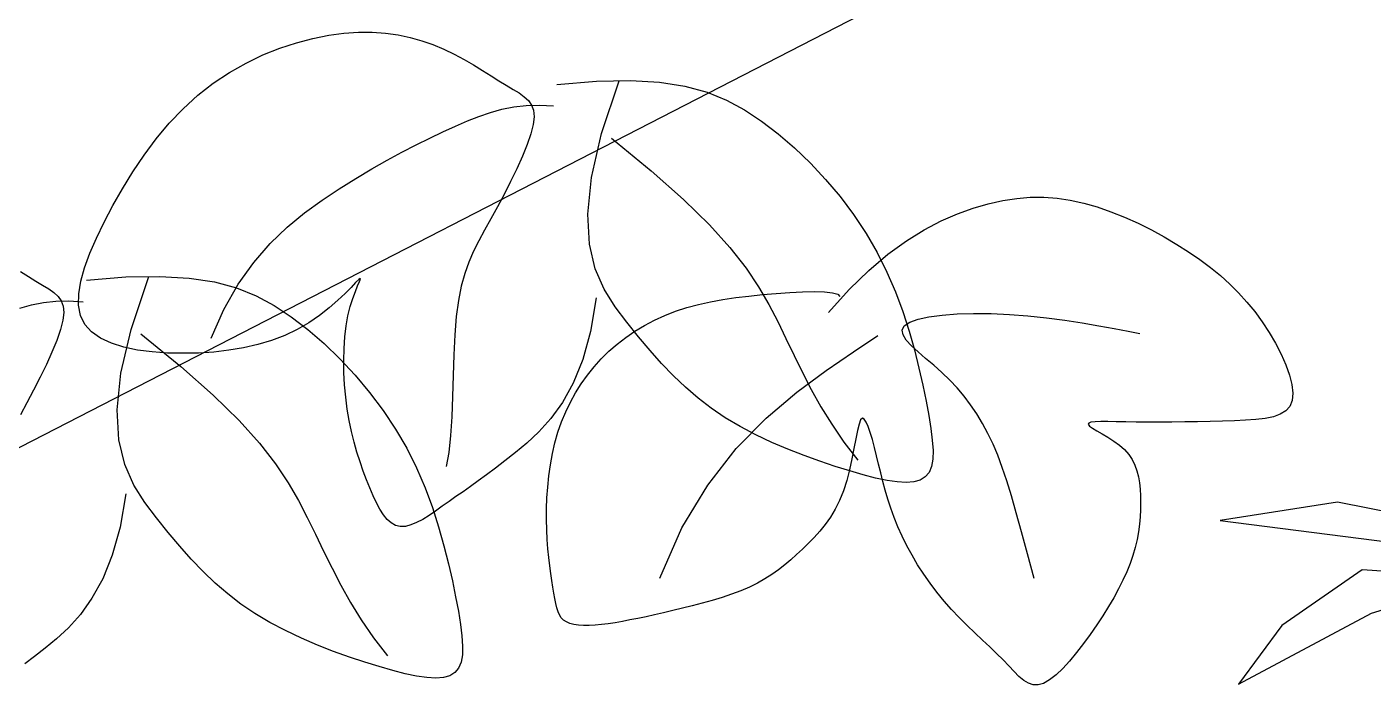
# Model space of a CAD drawing. Extents: x 941299 to 942979, y 2579300 to 2579597.
# Drawn here: x 942766.765 to 942768.784, y 2579508.423 to 2579509.425 of the extents above; entities that cross this region are included whole.
import ezdxf

# ---------------------------------------------------------------- set-up
doc = ezdxf.new("R2010")
doc.units = 0
doc.layers.get('0').update_dxf_attribs({"linetype": 'CONTINUOUS'})
doc.layers.add('LH', color=94, linetype='CONTINUOUS')
doc.layers.add('尺寸标注', color=2, linetype='CONTINUOUS')

# ---------------------------------------------------------------- blocks, each defined once
blk = doc.blocks.new('15')
at = {"layer": 'LH', "color": 38}
for p, q in [((-0.3492, 1.7482), (-0.3328, 1.7525)), ((-0.3328, 1.7525), (-0.3169, 1.7557)), ((-0.3169, 1.7557), (-0.3018, 1.7578)), ((-0.3018, 1.7578), (-0.2873, 1.7588)), ((-0.2873, 1.7588), (-0.2735, 1.7588)), ((-0.2735, 1.7588), (-0.2603, 1.7579)), ((-0.2603, 1.7579), (-0.2477, 1.7562)), ((-0.2477, 1.7562), (-0.2356, 1.7536)), ((-0.2356, 1.7536), (-0.224, 1.7503)), ((-0.224, 1.7503), (-0.2128, 1.7464)), ((-0.3829, 1.736), (-0.366, 1.7427)), ((-0.366, 1.7427), (-0.3492, 1.7482)), ((-0.2128, 1.7464), (-0.202, 1.7418)), ((-0.202, 1.7418), (-0.1916, 1.7368)), ((-0.1916, 1.7368), (-0.1817, 1.7315)), ((-0.4163, 1.7186), (-0.3997, 1.7279)), ((-0.3997, 1.7279), (-0.3829, 1.736)), ((-0.1817, 1.7315), (-0.1722, 1.726)), ((-0.1722, 1.726), (-0.1632, 1.7206)), ((-0.4325, 1.7079), (-0.4163, 1.7186)), ((-0.1632, 1.7206), (-0.1547, 1.7152)), ((-0.1547, 1.7152), (-0.1468, 1.7102)), ((-0.1468, 1.7102), (-0.1395, 1.7057)), ((-0.0889, 1.7066), (-0.0494, 1.7098)), ((-0.0494, 1.7098), (-0.0154, 1.7104)), ((-0.0442, 1.6574), (-0.0265, 1.7101)), ((-0.0154, 1.7104), (0.0139, 1.7087)), ((-0.448, 1.6958), (-0.4325, 1.7079)), ((-0.1395, 1.7057), (-0.1327, 1.7016)), ((-0.1327, 1.7016), (-0.1267, 1.698)), ((-0.1267, 1.698), (-0.1215, 1.6943)), ((0.0139, 1.7087), (0.0392, 1.7048)), ((0.0392, 1.7048), (0.0613, 1.6988)), ((0.0613, 1.6988), (0.0809, 1.6908)), ((-0.4627, 1.6823), (-0.448, 1.6958)), ((-0.1438, 1.6818), (-0.1319, 1.6842)), ((-0.1319, 1.6842), (-0.1195, 1.6856)), ((-0.1215, 1.6943), (-0.1173, 1.6904)), ((-0.1195, 1.6856), (-0.1064, 1.6859)), ((-0.1173, 1.6904), (-0.1142, 1.6859)), ((-0.1142, 1.6859), (-0.1122, 1.6807)), ((-0.1064, 1.6859), (-0.0923, 1.685)), ((0.0809, 1.6908), (0.0988, 1.6812)), ((-0.4765, 1.6677), (-0.4627, 1.6823)), ((-0.1903, 1.6648), (-0.1784, 1.67)), ((-0.1784, 1.67), (-0.1668, 1.6746)), ((-0.1668, 1.6746), (-0.1553, 1.6786)), ((-0.1553, 1.6786), (-0.1438, 1.6818)), ((-0.1116, 1.6743), (-0.1125, 1.6665)), ((-0.1122, 1.6807), (-0.1116, 1.6743)), ((0.0988, 1.6812), (0.1158, 1.6699)), ((0.1158, 1.6699), (0.1325, 1.6571)), ((-0.4895, 1.6521), (-0.4765, 1.6677)), ((-0.2159, 1.6529), (-0.2028, 1.6591)), ((-0.2028, 1.6591), (-0.1903, 1.6648)), ((-0.1149, 1.6571), (-0.1186, 1.6464)), ((-0.1125, 1.6665), (-0.1149, 1.6571)), ((-0.0543, 1.6134), (-0.0442, 1.6574)), ((0.1325, 1.6571), (0.1488, 1.6431)), ((-0.5017, 1.6358), (-0.4895, 1.6521)), ((-0.2438, 1.6389), (-0.2296, 1.6462)), ((-0.2296, 1.6462), (-0.2159, 1.6529)), ((-0.1186, 1.6464), (-0.1233, 1.6347)), ((-0.0344, 1.6528), (0.0054, 1.6203)), ((0.1488, 1.6431), (0.1647, 1.6278)), ((-0.5129, 1.619), (-0.5017, 1.6358)), ((-0.274, 1.6221), (-0.2586, 1.6308)), ((-0.2586, 1.6308), (-0.2438, 1.6389)), ((-0.1233, 1.6347), (-0.129, 1.6222)), ((-0.5233, 1.6021), (-0.5129, 1.619)), ((-0.29, 1.6125), (-0.274, 1.6221)), ((-0.129, 1.6222), (-0.1352, 1.6094)), ((0.0054, 1.6203), (0.0378, 1.5916)), ((0.1647, 1.6278), (0.1799, 1.6115)), ((-0.5329, 1.5853), (-0.5233, 1.6021)), ((-0.3237, 1.5908), (-0.3066, 1.6022)), ((-0.3066, 1.6022), (-0.29, 1.6125)), ((-0.1352, 1.6094), (-0.1417, 1.5965)), ((-0.058, 1.5769), (-0.0543, 1.6134)), ((0.1799, 1.6115), (0.1944, 1.5943)), ((-0.3411, 1.5782), (-0.3237, 1.5908)), ((-0.1417, 1.5965), (-0.1484, 1.584)), ((0.0378, 1.5916), (0.0637, 1.5661)), ((0.1944, 1.5943), (0.2079, 1.5763)), ((0.3425, 1.5871), (0.357, 1.5904)), ((0.357, 1.5904), (0.371, 1.5926)), ((0.371, 1.5926), (0.3846, 1.5937)), ((0.3846, 1.5937), (0.398, 1.5937)), ((0.398, 1.5937), (0.4113, 1.5927)), ((0.4113, 1.5927), (0.4246, 1.5908)), ((0.4246, 1.5908), (0.438, 1.5878)), ((-0.5415, 1.5688), (-0.5329, 1.5853)), ((-0.3585, 1.5639), (-0.3411, 1.5782)), ((-0.1484, 1.584), (-0.1549, 1.572)), ((-0.0564, 1.5469), (-0.058, 1.5769)), ((0.2079, 1.5763), (0.2203, 1.5576)), ((0.2954, 1.57), (0.3118, 1.5771)), ((0.3118, 1.5771), (0.3275, 1.5827)), ((0.3275, 1.5827), (0.3425, 1.5871)), ((0.438, 1.5878), (0.4515, 1.584)), ((0.4515, 1.584), (0.4652, 1.5792)), ((0.4652, 1.5792), (0.4788, 1.5738)), ((-0.5492, 1.5529), (-0.5415, 1.5688)), ((-0.3756, 1.5475), (-0.3585, 1.5639)), ((-0.1549, 1.572), (-0.1611, 1.5608)), ((0.0637, 1.5661), (0.0842, 1.5434)), ((0.2784, 1.5611), (0.2954, 1.57)), ((0.4788, 1.5738), (0.4924, 1.5677)), ((0.4924, 1.5677), (0.5057, 1.5611)), ((-0.5559, 1.5377), (-0.5492, 1.5529)), ((-0.1668, 1.5502), (-0.1721, 1.5397)), ((-0.1611, 1.5608), (-0.1668, 1.5502)), ((0.2203, 1.5576), (0.2314, 1.5384)), ((0.2422, 1.5367), (0.2607, 1.5501)), ((0.2607, 1.5501), (0.2784, 1.5611)), ((0.5057, 1.5611), (0.5186, 1.554)), ((0.5186, 1.554), (0.5311, 1.5466)), ((-0.5612, 1.5232), (-0.5559, 1.5377)), ((-0.392, 1.5286), (-0.3756, 1.5475)), ((-0.1721, 1.5397), (-0.1768, 1.5289)), ((-0.0505, 1.5222), (-0.0564, 1.5469)), ((0.0842, 1.5434), (0.1003, 1.5229)), ((0.2231, 1.5205), (0.2422, 1.5367)), ((0.2314, 1.5384), (0.2412, 1.5188)), ((0.5311, 1.5466), (0.5429, 1.539)), ((0.5429, 1.539), (0.5542, 1.5313)), ((-0.565, 1.5097), (-0.5612, 1.5232)), ((-0.4076, 1.5068), (-0.392, 1.5286)), ((-0.1768, 1.5289), (-0.181, 1.5174)), ((-0.0416, 1.5017), (-0.0505, 1.5222)), ((0.1003, 1.5229), (0.1129, 1.504)), ((0.5542, 1.5313), (0.5647, 1.5234)), ((0.5647, 1.5234), (0.5747, 1.5153)), ((-0.6252, 1.5194), (-0.6173, 1.5144)), ((-0.6173, 1.5144), (-0.6099, 1.5099)), ((-0.6099, 1.5099), (-0.6032, 1.5059)), ((-0.5671, 1.4971), (-0.565, 1.5097)), ((-0.5593, 1.5108), (-0.5198, 1.514)), ((-0.5198, 1.514), (-0.4858, 1.5146)), ((-0.5146, 1.4616), (-0.497, 1.5143)), ((-0.4858, 1.5146), (-0.4565, 1.5129)), ((-0.4565, 1.5129), (-0.4312, 1.509)), ((-0.4312, 1.509), (-0.4092, 1.503)), ((-0.2901, 1.5083), (-0.2947, 1.5036)), ((-0.287, 1.5114), (-0.2901, 1.5083)), ((-0.2881, 1.5051), (-0.2863, 1.5093)), ((-0.2855, 1.5125), (-0.287, 1.5114)), ((-0.2863, 1.5093), (-0.2854, 1.5118)), ((-0.2854, 1.5118), (-0.2855, 1.5125)), ((-0.181, 1.5174), (-0.1845, 1.5047)), ((0.2034, 1.5013), (0.2231, 1.5205)), ((0.2412, 1.5188), (0.2497, 1.499)), ((0.5747, 1.5153), (0.5841, 1.5068)), ((-0.6032, 1.5059), (-0.5971, 1.5022)), ((-0.5971, 1.5022), (-0.592, 1.4985)), ((-0.592, 1.4985), (-0.5877, 1.4946)), ((-0.5877, 1.4946), (-0.5846, 1.4901)), ((-0.5673, 1.4857), (-0.5671, 1.4971)), ((-0.4218, 1.4816), (-0.4076, 1.5068)), ((-0.4092, 1.503), (-0.3896, 1.495)), ((-0.3896, 1.495), (-0.3716, 1.4854)), ((-0.3007, 1.4976), (-0.308, 1.4907)), ((-0.2947, 1.5036), (-0.3007, 1.4976)), ((-0.2929, 1.4926), (-0.2904, 1.4995)), ((-0.2904, 1.4995), (-0.2881, 1.5051)), ((-0.1845, 1.5047), (-0.1874, 1.4905)), ((-0.0307, 1.4842), (-0.0416, 1.5017)), ((0.09, 1.4933), (0.1032, 1.4949)), ((0.1032, 1.4949), (0.1167, 1.4963)), ((0.1129, 1.504), (0.1232, 1.4863)), ((0.1167, 1.4963), (0.1304, 1.4975)), ((0.1304, 1.4975), (0.144, 1.4985)), ((0.144, 1.4985), (0.1569, 1.4991)), ((0.1569, 1.4991), (0.1687, 1.4993)), ((0.1687, 1.4993), (0.1788, 1.499)), ((0.1788, 1.499), (0.1867, 1.4981)), ((0.1829, 1.4786), (0.2034, 1.5013)), ((0.1867, 1.4981), (0.192, 1.4967)), ((0.192, 1.4967), (0.1942, 1.4945)), ((0.2497, 1.499), (0.2571, 1.4793)), ((0.5841, 1.5068), (0.5929, 1.4981)), ((0.5929, 1.4981), (0.6012, 1.4889)), ((-0.6258, 1.4828), (-0.6142, 1.486)), ((-0.6142, 1.486), (-0.6024, 1.4884)), ((-0.6024, 1.4884), (-0.59, 1.4898)), ((-0.59, 1.4898), (-0.5768, 1.4901)), ((-0.5846, 1.4901), (-0.5827, 1.4849)), ((-0.5827, 1.4849), (-0.5821, 1.4785)), ((-0.5768, 1.4901), (-0.5627, 1.4892)), ((-0.5654, 1.4755), (-0.5673, 1.4857)), ((-0.4346, 1.4528), (-0.4218, 1.4816)), ((-0.3716, 1.4854), (-0.3547, 1.4741)), ((-0.3166, 1.4832), (-0.3263, 1.4756)), ((-0.308, 1.4907), (-0.3166, 1.4832)), ((-0.2978, 1.4752), (-0.2955, 1.4844)), ((-0.2955, 1.4844), (-0.2929, 1.4926)), ((-0.1874, 1.4905), (-0.1896, 1.4744)), ((-0.0495, 1.493), (-0.0552, 1.4596)), ((-0.0189, 1.4687), (-0.0307, 1.4842)), ((0.0298, 1.4797), (0.0411, 1.4833)), ((0.0411, 1.4833), (0.0527, 1.4864)), ((0.0527, 1.4864), (0.0648, 1.489)), ((0.0648, 1.489), (0.0772, 1.4913)), ((0.0772, 1.4913), (0.09, 1.4933)), ((0.1232, 1.4863), (0.132, 1.4693)), ((0.6012, 1.4889), (0.6091, 1.4793)), ((-0.5829, 1.4707), (-0.5853, 1.4613)), ((-0.5821, 1.4785), (-0.5829, 1.4707)), ((-0.5611, 1.4665), (-0.5654, 1.4755)), ((-0.3547, 1.4741), (-0.338, 1.4613)), ((-0.337, 1.4682), (-0.3486, 1.4614)), ((-0.3263, 1.4756), (-0.337, 1.4682)), ((-0.2996, 1.465), (-0.2978, 1.4752)), ((-0.1896, 1.4744), (-0.191, 1.4561)), ((-0.0072, 1.4541), (-0.0189, 1.4687)), ((-0.0014, 1.4656), (0.0086, 1.4709)), ((0.0086, 1.4709), (0.019, 1.4756)), ((0.019, 1.4756), (0.0298, 1.4797)), ((0.132, 1.4693), (0.1402, 1.4524)), ((0.2571, 1.4793), (0.2633, 1.4599)), ((0.2586, 1.4651), (0.264, 1.4687)), ((0.264, 1.4687), (0.2723, 1.4717)), ((0.2723, 1.4717), (0.2832, 1.4741)), ((0.2832, 1.4741), (0.2964, 1.4759)), ((0.2964, 1.4759), (0.3114, 1.4771)), ((0.3114, 1.4771), (0.3279, 1.4776)), ((0.3279, 1.4776), (0.3454, 1.4774)), ((0.3454, 1.4774), (0.3637, 1.4766)), ((0.3637, 1.4766), (0.3822, 1.4751)), ((0.3822, 1.4751), (0.4008, 1.4731)), ((0.4008, 1.4731), (0.419, 1.4707)), ((0.419, 1.4707), (0.4366, 1.468)), ((0.4366, 1.468), (0.4532, 1.4652)), ((0.6091, 1.4793), (0.6165, 1.4692)), ((0.6165, 1.4692), (0.6234, 1.4586)), ((-0.5853, 1.4613), (-0.589, 1.4506)), ((-0.5543, 1.459), (-0.5611, 1.4665)), ((-0.5453, 1.4527), (-0.5543, 1.459)), ((-0.5248, 1.4176), (-0.5146, 1.4616)), ((-0.5048, 1.457), (-0.465, 1.4245)), ((-0.361, 1.4555), (-0.3742, 1.4505)), ((-0.3486, 1.4614), (-0.361, 1.4555)), ((-0.338, 1.4613), (-0.3216, 1.4473)), ((-0.3017, 1.4425), (-0.3009, 1.454)), ((-0.3009, 1.454), (-0.2996, 1.465)), ((-0.191, 1.4561), (-0.192, 1.4362)), ((-0.0552, 1.4596), (-0.063, 1.4315)), ((-0.02, 1.4536), (-0.0109, 1.4598)), ((-0.0109, 1.4598), (-0.0014, 1.4656)), ((0.0043, 1.4404), (-0.0072, 1.4541)), ((0.2079, 1.439), (0.2322, 1.4554)), ((0.2565, 1.4609), (0.2586, 1.4651)), ((0.2573, 1.4562), (0.2565, 1.4609)), ((0.2605, 1.4509), (0.2573, 1.4562)), ((0.2633, 1.4599), (0.2687, 1.441)), ((0.4532, 1.4652), (0.4686, 1.4624)), ((0.4686, 1.4624), (0.4824, 1.4598)), ((0.4824, 1.4598), (0.4943, 1.4575)), ((0.6234, 1.4586), (0.6299, 1.4477)), ((-0.589, 1.4506), (-0.5938, 1.4389)), ((-0.5344, 1.4477), (-0.5453, 1.4527)), ((-0.522, 1.4438), (-0.5344, 1.4477)), ((-0.5083, 1.4409), (-0.522, 1.4438)), ((-0.4936, 1.439), (-0.5083, 1.4409)), ((-0.417, 1.4406), (-0.4321, 1.4389)), ((-0.4023, 1.4431), (-0.417, 1.4406)), ((-0.388, 1.4464), (-0.4023, 1.4431)), ((-0.3742, 1.4505), (-0.388, 1.4464)), ((-0.3216, 1.4473), (-0.3058, 1.432)), ((-0.302, 1.4305), (-0.3017, 1.4425)), ((-0.0368, 1.4396), (-0.0287, 1.4468)), ((-0.0287, 1.4468), (-0.02, 1.4536)), ((0.1402, 1.4524), (0.1484, 1.4355)), ((0.2657, 1.4452), (0.2605, 1.4509)), ((0.2723, 1.4391), (0.2657, 1.4452)), ((0.2687, 1.441), (0.2732, 1.4229)), ((0.6299, 1.4477), (0.6355, 1.4368)), ((-0.5938, 1.4389), (-0.5994, 1.4264)), ((-0.4784, 1.4379), (-0.4936, 1.439)), ((-0.4629, 1.4376), (-0.4784, 1.4379)), ((-0.4474, 1.4379), (-0.4629, 1.4376)), ((-0.4321, 1.4389), (-0.4474, 1.4379)), ((-0.3058, 1.432), (-0.2905, 1.4157)), ((-0.3018, 1.4183), (-0.302, 1.4305)), ((-0.192, 1.4362), (-0.1926, 1.4154)), ((-0.063, 1.4315), (-0.0726, 1.4079)), ((-0.0517, 1.4241), (-0.0445, 1.432)), ((-0.0445, 1.432), (-0.0368, 1.4396)), ((0.0159, 1.4274), (0.0043, 1.4404)), ((0.0277, 1.4151), (0.0159, 1.4274)), ((0.1484, 1.4355), (0.1567, 1.4185)), ((0.1805, 1.4204), (0.2079, 1.439)), ((0.2799, 1.4325), (0.2723, 1.4391)), ((0.288, 1.4256), (0.2799, 1.4325)), ((0.6355, 1.4368), (0.6403, 1.426)), ((-0.6056, 1.4136), (-0.6122, 1.4007)), ((-0.5994, 1.4264), (-0.6056, 1.4136)), ((-0.5285, 1.3811), (-0.5248, 1.4176)), ((-0.465, 1.4245), (-0.4327, 1.3958)), ((-0.3011, 1.406), (-0.3018, 1.4183)), ((-0.2905, 1.4157), (-0.2761, 1.3985)), ((-0.1926, 1.4154), (-0.1932, 1.3945)), ((-0.0645, 1.4071), (-0.0584, 1.4157)), ((-0.0584, 1.4157), (-0.0517, 1.4241)), ((0.0398, 1.4036), (0.0277, 1.4151)), ((0.151, 1.3986), (0.1805, 1.4204)), ((0.1567, 1.4185), (0.1655, 1.4015)), ((0.2732, 1.4229), (0.277, 1.4058)), ((0.2962, 1.4184), (0.288, 1.4256)), ((0.304, 1.4108), (0.2962, 1.4184)), ((0.6403, 1.426), (0.6439, 1.4158)), ((0.6439, 1.4158), (0.6463, 1.4063)), ((-0.6122, 1.4007), (-0.6188, 1.3882)), ((-0.3, 1.3938), (-0.3011, 1.406)), ((-0.0726, 1.4079), (-0.0834, 1.3884)), ((-0.0702, 1.3981), (-0.0645, 1.4071)), ((0.0524, 1.3927), (0.0398, 1.4036)), ((0.1655, 1.4015), (0.1752, 1.3842)), ((0.277, 1.4058), (0.2803, 1.3899)), ((0.3114, 1.403), (0.304, 1.4108)), ((0.3183, 1.3947), (0.3114, 1.403)), ((0.6463, 1.4063), (0.6473, 1.3977)), ((-0.6188, 1.3882), (-0.6254, 1.3762)), ((-0.4327, 1.3958), (-0.4067, 1.3703)), ((-0.2985, 1.3819), (-0.3, 1.3938)), ((-0.2761, 1.3985), (-0.2626, 1.3805)), ((-0.1932, 1.3945), (-0.194, 1.3742)), ((-0.0834, 1.3884), (-0.095, 1.3723)), ((-0.08, 1.379), (-0.0754, 1.3887)), ((-0.0754, 1.3887), (-0.0702, 1.3981)), ((0.0656, 1.3826), (0.0524, 1.3927)), ((0.1206, 1.3729), (0.151, 1.3986)), ((0.2803, 1.3899), (0.283, 1.3754)), ((0.3249, 1.3861), (0.3183, 1.3947)), ((0.6466, 1.3904), (0.6442, 1.3845)), ((0.6473, 1.3977), (0.6466, 1.3904)), ((-0.5268, 1.3511), (-0.5285, 1.3811)), ((-0.2965, 1.3704), (-0.2985, 1.3819)), ((-0.2626, 1.3805), (-0.2502, 1.3618)), ((-0.194, 1.3742), (-0.1952, 1.3553)), ((-0.0842, 1.3691), (-0.08, 1.379)), ((0.0796, 1.3731), (0.0656, 1.3826)), ((0.1752, 1.3842), (0.186, 1.3667)), ((0.283, 1.3754), (0.2852, 1.3623)), ((0.331, 1.377), (0.3249, 1.3861)), ((0.3368, 1.3675), (0.331, 1.377)), ((0.6277, 1.3741), (0.6195, 1.3724)), ((0.6346, 1.3766), (0.6277, 1.3741)), ((0.6402, 1.38), (0.6346, 1.3766)), ((0.6442, 1.3845), (0.6402, 1.38)), ((-0.4067, 1.3703), (-0.3862, 1.3476)), ((-0.2942, 1.3593), (-0.2965, 1.3704)), ((-0.2502, 1.3618), (-0.239, 1.3426)), ((-0.095, 1.3723), (-0.107, 1.359)), ((-0.0878, 1.3588), (-0.0842, 1.3691)), ((0.0945, 1.3643), (0.0796, 1.3731)), ((0.0906, 1.3423), (0.1206, 1.3729)), ((0.11, 1.3561), (0.0945, 1.3643)), ((0.186, 1.3667), (0.1982, 1.3489)), ((0.2117, 1.3603), (0.21, 1.3521)), ((0.2133, 1.3668), (0.2117, 1.3603)), ((0.2149, 1.371), (0.2133, 1.3668)), ((0.2167, 1.3726), (0.2149, 1.371)), ((0.2186, 1.3718), (0.2167, 1.3726)), ((0.2205, 1.3689), (0.2186, 1.3718)), ((0.2225, 1.3644), (0.2205, 1.3689)), ((0.2246, 1.3584), (0.2225, 1.3644)), ((0.2852, 1.3623), (0.2866, 1.3507)), ((0.3422, 1.3574), (0.3368, 1.3675)), ((0.443, 1.3678), (0.4425, 1.3666)), ((0.4425, 1.3666), (0.4439, 1.3649)), ((0.4453, 1.3687), (0.443, 1.3678)), ((0.4439, 1.3649), (0.4469, 1.3628)), ((0.4494, 1.3691), (0.4453, 1.3687)), ((0.4469, 1.3628), (0.4512, 1.3602)), ((0.4551, 1.3693), (0.4494, 1.3691)), ((0.4512, 1.3602), (0.4564, 1.3572)), ((0.4621, 1.3693), (0.4551, 1.3693)), ((0.4705, 1.3692), (0.4621, 1.3693)), ((0.48, 1.369), (0.4705, 1.3692)), ((0.4905, 1.3689), (0.48, 1.369)), ((0.5018, 1.3688), (0.4905, 1.3689)), ((0.5138, 1.3688), (0.5018, 1.3688)), ((0.5263, 1.3689), (0.5138, 1.3688)), ((0.5391, 1.369), (0.5263, 1.3689)), ((0.5519, 1.3692), (0.5391, 1.369)), ((0.5646, 1.3695), (0.5519, 1.3692)), ((0.5769, 1.3698), (0.5646, 1.3695)), ((0.5888, 1.3702), (0.5769, 1.3698)), ((0.5999, 1.3707), (0.5888, 1.3702)), ((0.6102, 1.3714), (0.5999, 1.3707)), ((0.6195, 1.3724), (0.6102, 1.3714)), ((-0.521, 1.3264), (-0.5268, 1.3511)), ((-0.3862, 1.3476), (-0.3701, 1.3271)), ((-0.2916, 1.3487), (-0.2942, 1.3593)), ((-0.2888, 1.3386), (-0.2916, 1.3487)), ((-0.1952, 1.3553), (-0.197, 1.3385)), ((-0.1189, 1.3479), (-0.1303, 1.3384)), ((-0.107, 1.359), (-0.1189, 1.3479)), ((-0.0933, 1.3373), (-0.0908, 1.3482)), ((-0.0908, 1.3482), (-0.0878, 1.3588)), ((0.126, 1.3485), (0.11, 1.3561)), ((0.1422, 1.3416), (0.126, 1.3485)), ((0.1982, 1.3489), (0.2121, 1.3307)), ((0.21, 1.3521), (0.2082, 1.3425)), ((0.2267, 1.3513), (0.2246, 1.3584)), ((0.2288, 1.3435), (0.2267, 1.3513)), ((0.2866, 1.3507), (0.2873, 1.3405)), ((0.3473, 1.3469), (0.3422, 1.3574)), ((0.352, 1.3356), (0.3473, 1.3469)), ((0.4564, 1.3572), (0.4621, 1.3537)), ((0.4621, 1.3537), (0.468, 1.3499)), ((0.468, 1.3499), (0.4737, 1.3458)), ((-0.2857, 1.329), (-0.2888, 1.3386)), ((-0.239, 1.3426), (-0.2292, 1.323)), ((-0.197, 1.3385), (-0.1996, 1.3245)), ((-0.1303, 1.3384), (-0.1408, 1.3301)), ((-0.0954, 1.3262), (-0.0933, 1.3373)), ((0.0621, 1.3059), (0.0906, 1.3423)), ((0.1583, 1.3353), (0.1422, 1.3416)), ((0.1742, 1.3296), (0.1583, 1.3353)), ((0.2082, 1.3425), (0.2062, 1.3321)), ((0.2309, 1.3352), (0.2288, 1.3435)), ((0.2329, 1.3267), (0.2309, 1.3352)), ((0.2873, 1.3405), (0.2871, 1.3318)), ((0.3565, 1.3235), (0.352, 1.3356)), ((0.4737, 1.3458), (0.4788, 1.3413)), ((0.4788, 1.3413), (0.4831, 1.3364)), ((0.4831, 1.3364), (0.4865, 1.3313)), ((-0.512, 1.3059), (-0.521, 1.3264)), ((-0.3701, 1.3271), (-0.3575, 1.3082)), ((-0.2825, 1.3198), (-0.2857, 1.329)), ((-0.2792, 1.3111), (-0.2825, 1.3198)), ((-0.2292, 1.323), (-0.2207, 1.3032)), ((-0.1504, 1.3227), (-0.1594, 1.316)), ((-0.1408, 1.3301), (-0.1504, 1.3227)), ((-0.0969, 1.3151), (-0.0954, 1.3262)), ((0.1895, 1.3245), (0.1742, 1.3296)), ((0.204, 1.32), (0.1895, 1.3245)), ((0.2038, 1.3212), (0.201, 1.3103)), ((0.2062, 1.3321), (0.2038, 1.3212)), ((0.2175, 1.3161), (0.204, 1.32)), ((0.235, 1.3182), (0.2329, 1.3267)), ((0.2858, 1.3244), (0.2833, 1.3185)), ((0.2871, 1.3318), (0.2858, 1.3244)), ((0.3611, 1.3101), (0.3565, 1.3235)), ((0.4865, 1.3313), (0.4892, 1.3259)), ((0.4892, 1.3259), (0.4912, 1.3202)), ((0.4912, 1.3202), (0.4927, 1.3142)), ((-0.5011, 1.2884), (-0.512, 1.3059)), ((-0.3575, 1.3082), (-0.3473, 1.2905)), ((-0.2759, 1.3029), (-0.2792, 1.3111)), ((-0.1676, 1.31), (-0.1754, 1.3044)), ((-0.1594, 1.316), (-0.1676, 1.31)), ((-0.098, 1.3039), (-0.0969, 1.3151)), ((0.0362, 1.263), (0.0621, 1.3059)), ((0.201, 1.3103), (0.1977, 1.2999)), ((0.2299, 1.3129), (0.2175, 1.3161)), ((0.2413, 1.3105), (0.2299, 1.3129)), ((0.2372, 1.3095), (0.235, 1.3182)), ((0.2396, 1.3007), (0.2372, 1.3095)), ((0.2514, 1.309), (0.2413, 1.3105)), ((0.2604, 1.3085), (0.2514, 1.309)), ((0.2681, 1.3091), (0.2604, 1.3085)), ((0.2745, 1.3109), (0.2681, 1.3091)), ((0.2796, 1.314), (0.2745, 1.3109)), ((0.2833, 1.3185), (0.2796, 1.314)), ((0.3657, 1.2952), (0.3611, 1.3101)), ((0.4927, 1.3142), (0.4937, 1.308)), ((0.4937, 1.308), (0.4944, 1.3016)), ((-0.52, 1.2972), (-0.5256, 1.2638)), ((-0.2726, 1.2952), (-0.2759, 1.3029)), ((-0.2693, 1.2881), (-0.2726, 1.2952)), ((-0.2207, 1.3032), (-0.2134, 1.2835)), ((-0.1898, 1.2943), (-0.1967, 1.2894)), ((-0.1827, 1.2992), (-0.1898, 1.2943)), ((-0.1754, 1.3044), (-0.1827, 1.2992)), ((-0.0991, 1.282), (-0.0988, 1.2929)), ((-0.0988, 1.2929), (-0.098, 1.3039)), ((0.1977, 1.2999), (0.1939, 1.2904)), ((0.2422, 1.2917), (0.2396, 1.3007)), ((0.3706, 1.2782), (0.3657, 1.2952)), ((0.4944, 1.3016), (0.4947, 1.295)), ((0.4947, 1.295), (0.4949, 1.2882)), ((-0.4894, 1.2729), (-0.5011, 1.2884)), ((-0.3473, 1.2905), (-0.3385, 1.2735)), ((-0.2659, 1.2817), (-0.2693, 1.2881)), ((-0.2623, 1.2761), (-0.2659, 1.2817)), ((-0.2102, 1.2798), (-0.2167, 1.2754)), ((-0.2134, 1.2835), (-0.2071, 1.2641)), ((-0.2035, 1.2846), (-0.2102, 1.2798)), ((-0.1967, 1.2894), (-0.2035, 1.2846)), ((-0.0992, 1.2714), (-0.0991, 1.282)), ((0.1895, 1.2817), (0.1847, 1.2737)), ((0.1939, 1.2904), (0.1895, 1.2817)), ((0.2451, 1.2827), (0.2422, 1.2917)), ((0.2484, 1.2735), (0.2451, 1.2827)), ((0.4948, 1.2812), (0.4945, 1.274)), ((0.4949, 1.2882), (0.4948, 1.2812)), ((-0.4777, 1.2583), (-0.4894, 1.2729)), ((-0.3385, 1.2735), (-0.3302, 1.2566)), ((-0.2585, 1.2715), (-0.2623, 1.2761)), ((-0.2545, 1.2679), (-0.2585, 1.2715)), ((-0.2502, 1.2655), (-0.2545, 1.2679)), ((-0.235, 1.2659), (-0.2404, 1.2645)), ((-0.2291, 1.2683), (-0.235, 1.2659)), ((-0.223, 1.2715), (-0.2291, 1.2683)), ((-0.2167, 1.2754), (-0.223, 1.2715)), ((-0.0989, 1.2612), (-0.0992, 1.2714)), ((0.1795, 1.2664), (0.1741, 1.2597)), ((0.1847, 1.2737), (0.1795, 1.2664)), ((0.2521, 1.2642), (0.2484, 1.2735)), ((0.3759, 1.2591), (0.3706, 1.2782)), ((0.4938, 1.2666), (0.4928, 1.2591)), ((0.4945, 1.274), (0.4938, 1.2666)), ((-0.5256, 1.2638), (-0.5335, 1.2357)), ((-0.4661, 1.2446), (-0.4777, 1.2583)), ((-0.3302, 1.2566), (-0.3221, 1.2397)), ((-0.2455, 1.2643), (-0.2502, 1.2655)), ((-0.2404, 1.2645), (-0.2455, 1.2643)), ((-0.2071, 1.2641), (-0.2018, 1.2452)), ((-0.0985, 1.2514), (-0.0989, 1.2612)), ((0.0142, 1.2126), (0.0362, 1.263)), ((0.1684, 1.2534), (0.1626, 1.2474)), ((0.1741, 1.2597), (0.1684, 1.2534)), ((0.2563, 1.2547), (0.2521, 1.2642)), ((0.2611, 1.2452), (0.2563, 1.2547)), ((0.3818, 1.2372), (0.3759, 1.2591)), ((0.4928, 1.2591), (0.4914, 1.2513)), ((-0.4545, 1.2316), (-0.4661, 1.2446)), ((-0.3221, 1.2397), (-0.3137, 1.2227)), ((-0.2018, 1.2452), (-0.1972, 1.2271)), ((-0.0978, 1.2422), (-0.0985, 1.2514)), ((-0.0969, 1.2334), (-0.0978, 1.2422)), ((0.1568, 1.2418), (0.1509, 1.2363)), ((0.1626, 1.2474), (0.1568, 1.2418)), ((0.2663, 1.2357), (0.2611, 1.2452)), ((0.4895, 1.2435), (0.4872, 1.2355)), ((0.4914, 1.2513), (0.4895, 1.2435)), ((-0.5335, 1.2357), (-0.543, 1.2121)), ((-0.4427, 1.2193), (-0.4545, 1.2316)), ((-0.1972, 1.2271), (-0.1934, 1.21)), ((-0.096, 1.2252), (-0.0969, 1.2334)), ((-0.0949, 1.2175), (-0.096, 1.2252)), ((0.139, 1.2259), (0.1327, 1.221)), ((0.145, 1.231), (0.139, 1.2259)), ((0.1509, 1.2363), (0.145, 1.231)), ((0.2719, 1.2262), (0.2663, 1.2357)), ((0.278, 1.2168), (0.2719, 1.2262)), ((0.3885, 1.2125), (0.3818, 1.2372)), ((0.4844, 1.2273), (0.481, 1.219)), ((0.4872, 1.2355), (0.4844, 1.2273)), ((-0.543, 1.2121), (-0.5538, 1.1926)), ((-0.4306, 1.2078), (-0.4427, 1.2193)), ((-0.3137, 1.2227), (-0.3049, 1.2057)), ((-0.0939, 1.2103), (-0.0949, 1.2175)), ((0.1191, 1.2119), (0.1117, 1.2077)), ((0.1261, 1.2163), (0.1191, 1.2119)), ((0.1327, 1.221), (0.1261, 1.2163)), ((0.2844, 1.2076), (0.278, 1.2168)), ((0.481, 1.219), (0.4772, 1.2106)), ((-0.418, 1.1969), (-0.4306, 1.2078)), ((-0.3049, 1.2057), (-0.2953, 1.1884)), ((-0.1934, 1.21), (-0.1902, 1.1941)), ((-0.0928, 1.2037), (-0.0939, 1.2103)), ((-0.0918, 1.1977), (-0.0928, 1.2037)), ((0.0951, 1.2001), (0.0859, 1.1966)), ((0.1037, 1.2037), (0.0951, 1.2001)), ((0.1117, 1.2077), (0.1037, 1.2037)), ((0.2912, 1.1986), (0.2844, 1.2076)), ((0.2984, 1.1898), (0.2912, 1.1986)), ((0.4729, 1.202), (0.4681, 1.1932)), ((0.4772, 1.2106), (0.4729, 1.202)), ((-0.5538, 1.1926), (-0.5654, 1.1765)), ((-0.4048, 1.1868), (-0.418, 1.1969)), ((-0.3908, 1.1773), (-0.4048, 1.1868)), ((-0.2953, 1.1884), (-0.2845, 1.1709)), ((-0.1902, 1.1941), (-0.1874, 1.1796)), ((-0.0909, 1.1923), (-0.0918, 1.1977)), ((-0.0899, 1.1874), (-0.0909, 1.1923)), ((-0.0889, 1.183), (-0.0899, 1.1874)), ((0.0466, 1.1851), (0.0368, 1.1827)), ((0.0566, 1.1877), (0.0466, 1.1851)), ((0.0665, 1.1905), (0.0566, 1.1877)), ((0.0764, 1.1935), (0.0665, 1.1905)), ((0.0859, 1.1966), (0.0764, 1.1935)), ((0.3059, 1.1814), (0.2984, 1.1898)), ((0.4681, 1.1932), (0.4629, 1.1843)), ((-0.5654, 1.1765), (-0.5774, 1.1632)), ((-0.376, 1.1685), (-0.3908, 1.1773)), ((-0.1874, 1.1796), (-0.1853, 1.1665)), ((-0.0877, 1.1792), (-0.0889, 1.183)), ((-0.0863, 1.1759), (-0.0877, 1.1792)), ((-0.0845, 1.1731), (-0.0863, 1.1759)), ((-0.0822, 1.1708), (-0.0845, 1.1731)), ((-0.0079, 1.1725), (-0.0158, 1.1709)), ((0.0004, 1.1742), (-0.0079, 1.1725)), ((0.0089, 1.1761), (0.0004, 1.1742)), ((0.0179, 1.1782), (0.0089, 1.1761)), ((0.0271, 1.1804), (0.0179, 1.1782)), ((0.0368, 1.1827), (0.0271, 1.1804)), ((0.3136, 1.1733), (0.3059, 1.1814)), ((0.3214, 1.1655), (0.3136, 1.1733)), ((0.4572, 1.1752), (0.4511, 1.1659)), ((0.4629, 1.1843), (0.4572, 1.1752)), ((-0.5774, 1.1632), (-0.5893, 1.1521)), ((-0.3604, 1.1603), (-0.376, 1.1685)), ((-0.3444, 1.1527), (-0.3604, 1.1603)), ((-0.2845, 1.1709), (-0.2723, 1.1531)), ((-0.1853, 1.1665), (-0.1838, 1.1549)), ((-0.0794, 1.1689), (-0.0822, 1.1708)), ((-0.0759, 1.1675), (-0.0794, 1.1689)), ((-0.0719, 1.1664), (-0.0759, 1.1675)), ((-0.0673, 1.1658), (-0.0719, 1.1664)), ((-0.0622, 1.1654), (-0.0673, 1.1658)), ((-0.0567, 1.1655), (-0.0622, 1.1654)), ((-0.0507, 1.1658), (-0.0567, 1.1655)), ((-0.0444, 1.1664), (-0.0507, 1.1658)), ((-0.0377, 1.1672), (-0.0444, 1.1664)), ((-0.0307, 1.1682), (-0.0377, 1.1672)), ((-0.0234, 1.1694), (-0.0307, 1.1682)), ((-0.0158, 1.1709), (-0.0234, 1.1694)), ((0.3291, 1.158), (0.3214, 1.1655)), ((0.3367, 1.1508), (0.3291, 1.158)), ((0.4511, 1.1659), (0.4446, 1.1565)), ((-0.5893, 1.1521), (-0.6007, 1.1426)), ((-0.3283, 1.1458), (-0.3444, 1.1527)), ((-0.3121, 1.1395), (-0.3283, 1.1458)), ((-0.2723, 1.1531), (-0.2584, 1.1349)), ((-0.1838, 1.1549), (-0.1831, 1.1447)), ((-0.1831, 1.1447), (-0.1834, 1.136)), ((0.344, 1.1439), (0.3367, 1.1508)), ((0.4378, 1.1472), (0.4309, 1.1382)), ((0.4446, 1.1565), (0.4378, 1.1472)), ((-0.6112, 1.1343), (-0.6209, 1.1269)), ((-0.6007, 1.1426), (-0.6112, 1.1343)), ((-0.2963, 1.1338), (-0.3121, 1.1395)), ((-0.281, 1.1287), (-0.2963, 1.1338)), ((-0.1834, 1.136), (-0.1847, 1.1286)), ((0.3509, 1.1373), (0.344, 1.1439)), ((0.3573, 1.1309), (0.3509, 1.1373)), ((0.363, 1.1249), (0.3573, 1.1309)), ((0.4309, 1.1382), (0.4239, 1.1298)), ((-0.2665, 1.1242), (-0.281, 1.1287)), ((-0.253, 1.1203), (-0.2665, 1.1242)), ((-0.2405, 1.1171), (-0.253, 1.1203)), ((-0.1908, 1.1182), (-0.1959, 1.1151)), ((-0.1871, 1.1227), (-0.1908, 1.1182)), ((-0.1847, 1.1286), (-0.1871, 1.1227)), ((0.3683, 1.1194), (0.363, 1.1249)), ((0.3732, 1.1145), (0.3683, 1.1194)), ((0.417, 1.1223), (0.4103, 1.1159)), ((0.4239, 1.1298), (0.417, 1.1223)), ((-0.2292, 1.1147), (-0.2405, 1.1171)), ((-0.219, 1.1132), (-0.2292, 1.1147)), ((-0.21, 1.1127), (-0.219, 1.1132)), ((-0.2023, 1.1133), (-0.21, 1.1127)), ((-0.1959, 1.1151), (-0.2023, 1.1133)), ((0.378, 1.1105), (0.3732, 1.1145)), ((0.3827, 1.1076), (0.378, 1.1105)), ((0.3874, 1.106), (0.3827, 1.1076)), ((0.3925, 1.1059), (0.3874, 1.106)), ((0.3979, 1.1075), (0.3925, 1.1059)), ((0.4039, 1.1109), (0.3979, 1.1075)), ((0.4103, 1.1159), (0.4039, 1.1109))]:
    blk.add_line(p, q, dxfattribs=at)
blk = doc.blocks.new('tree104')
at = {"color": 0}
blk.add_lwpolyline([(-10977.9, 6400.7), (-11279.6, 6672), (-11732, 6762.5), (-12305.1, 6672), (-11475.6, 6566.5), (-10977.9, 6400.7), (-11370.1, 6415.8), (-11611.4, 6430.9), (-12003.5, 6159.5), (-12214.7, 5873.1), (-11566.1, 6219.8), (-10977.9, 6400.7), (-10932.7, 6506.2), (-10510.4, 6521.3), (-10178.6, 6008.8), (-10163.5, 5466.1), (-10435, 6129.4), (-10585.8, 6310.3), (-10977.9, 6400.7), (-10781.9, 6069.1), (-10797, 5496.2), (-10932.7, 5209.8), (-10947.8, 5858), (-10977.9, 6400.7)], dxfattribs=at)

msp = doc.modelspace()

# ---------------------------------------------------------------- linework, layer by layer
msp.add_line((942786.96557, 2579519.19091), (942762.52067, 2579506.61727))

# ---------------------------------------------------------------- block references
at = {"color": 74, "xscale": 0.0003072000108659267, "yscale": 0.0003072000108659267, "zscale": 0.0003072000000000001}
msp.add_blockref('tree104', (942772.3349, 2579506.63504), dxfattribs=at)
at = {"layer": '尺寸标注', "color": 3, "xscale": 1.5, "yscale": 1.5, "zscale": 1.5}
msp.add_blockref('15', (942767.69313, 2579506.77929), dxfattribs=at)

doc.saveas('drawing.dxf')
